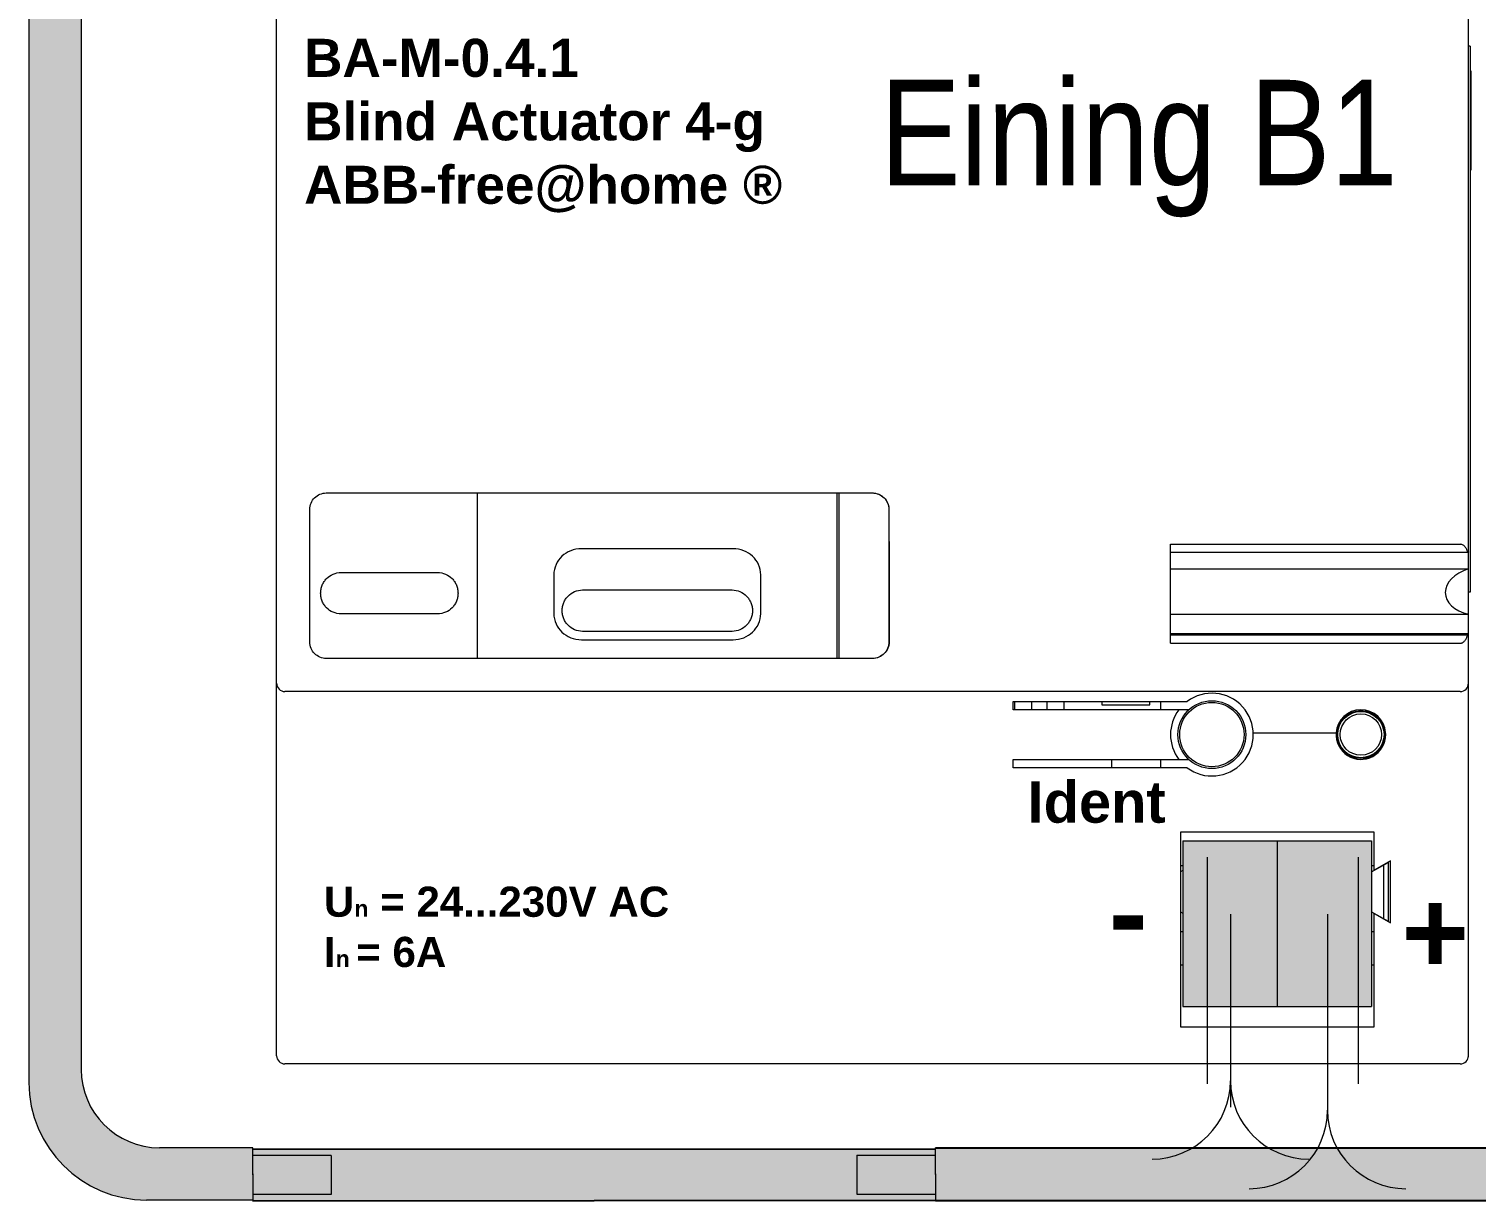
# Model space of a CAD drawing. Header units: millimetres. Extents: x -242231 to 419123, y -2399 to 525285.
# Drawn here: x -38751 to -37635, y 41137 to 42041 of the extents above; entities that cross this region are included whole.
import ezdxf

# ---------------------------------------------------------------- set-up
doc = ezdxf.new("R2010")
doc.units = ezdxf.units.MM
doc.layers.add('F-Einlinumynd', color=254, linetype='Continuous')
doc.layers.add('F-Toflumynd', color=254, linetype='Continuous')
doc.layers.add('R-635 Töfluteikning', color=7, linetype='Continuous', lineweight=15)
doc.layers.add('R-lagnir', color=7, linetype='Continuous', lineweight=25)
doc.styles.add('Greinamerkingar', font='ARIALN.TTF')
doc.styles.get("Standard").update_dxf_attribs({"font": 'arial.ttf'})

# ---------------------------------------------------------------- blocks, each defined once
blk = doc.blocks.new('ABB f@h BA-M-0.4.1 Gardínuliði')
at = {"lineweight": 0, "true_color": 0x000000}
h = blk.add_hatch(color=18, dxfattribs=at)
h.dxf.hatch_style = 1
h.paths.add_polyline_path([(54.75, -24.023), (60.45, -24.023), (60.45, -14.023), (54.75, -14.023)])
at = {"lineweight": 0}
h = blk.add_hatch(color=1, dxfattribs=at)
h.dxf.hatch_style = 1
h.paths.add_polyline_path([(66.15, -14.023), (60.45, -14.023), (60.45, -24.023), (66.15, -24.023)])
at = {"color": 7, "linetype": 'Continuous', "lineweight": 0}
for p, q in [((0, -27.003), (0, 61.997)), ((72, 3.432), (72, 61.997)), ((72.1, 33.997), (72, 33.997)), ((72.1, 33.997), (72.1, 0.997)), ((72.1, 32.497), (72.15, 32.497)), ((72.15, 32.497), (72.15, 26.497)), ((72.1, 26.497), (72.15, 26.497)), ((3, 6.997), (36.058, 6.997)), ((12.123, 6.997), (12.123, -3.003)), ((33.867, -3.003), (33.867, 6.997)), ((33.986, -3.003), (33.986, 6.997)), ((2, -2.003), (2, 5.997)), ((36.986, 5.997), (36.986, -2.003)), ((36.993, 6.068), (37, 2.097)), ((27.578, 3.63), (18.413, 3.63)), ((54, 3.896), (71.5, 3.896)), ((54, -2.084), (54, 3.896)), ((54, 3.417), (71.953, 3.417)), ((72, -1.523), (72, 3.432)), ((3.89, 2.19), (9.726, 2.19)), ((16.746, 2.058), (16.746, -0.299)), ((29.243, -0.299), (29.243, 2.058)), ((37, 2.097), (37, -2.003)), ((54, 2.412), (72, 2.412)), ((18.477, 1.136), (27.513, 1.136)), ((72.1, 0.997), (72, 0.997)), ((9.726, -0.31), (3.89, -0.31)), ((54, -0.331), (72, -0.331)), ((27.513, -1.365), (18.477, -1.365)), ((72, -1.523), (54, -1.523)), ((54, -1.566), (71.951, -1.566)), ((72, -27.003), (72, -1.523)), ((18.413, -1.87), (27.578, -1.87)), ((54, -2.084), (71.5, -2.084)), ((36, -3.003), (3, -3.003)), ((71.5, -5.003), (0.5, -5.003)), ((44.5, -5.603), (55, -5.603)), ((44.5, -6.103), (44.5, -5.603)), ((55.103, -6.103), (44.5, -6.103)), ((44.6, -6.103), (44.6, -5.603)), ((45.6, -5.603), (45.6, -6.103)), ((46.55, -6.103), (46.55, -5.603)), ((47.55, -5.603), (47.55, -6.103)), ((49.85, -5.603), (49.85, -5.803)), ((49.85, -5.803), (52.75, -5.803)), ((52.75, -5.803), (52.75, -5.603)), ((53.4, -5.603), (53.4, -6.103)), ((58.998, -7.503), (64.003, -7.503)), ((44.5, -9.103), (55.103, -9.103)), ((44.5, -9.603), (44.5, -9.103)), ((55, -9.603), (44.5, -9.603)), ((50.45, -9.603), (50.45, -9.103)), ((53.4, -9.103), (53.4, -9.603)), ((66.3, -13.503), (54.6, -13.503)), ((54.6, -13.503), (54.6, -25.253)), ((66.3, -15.803), (66.3, -13.503)), ((54.75, -14.023), (66.15, -14.023)), ((54.75, -14.023), (54.75, -24.023)), ((60.45, -14.023), (60.45, -24.023)), ((66.15, -14.023), (66.15, -24.023)), ((54.6, -15.503), (54.75, -15.503)), ((66.15, -15.901), (67.15, -15.323)), ((66.15, -15.503), (66.3, -15.503)), ((67.3, -15.226), (66.3, -15.803)), ((66.897, -18.732), (66.897, -15.469)), ((67.15, -15.323), (67.15, -18.878)), ((67.3, -18.981), (67.3, -15.226)), ((54.75, -15.817), (54.6, -15.903)), ((54.6, -18.303), (54.75, -18.39)), ((66.15, -18.301), (67.15, -18.878)), ((66.3, -18.403), (67.3, -18.981)), ((66.3, -25.253), (66.3, -18.403)), ((54.6, -19.503), (54.75, -19.503)), ((66.15, -19.503), (66.3, -19.503)), ((54.6, -21.503), (54.75, -21.503)), ((66.15, -21.503), (66.3, -21.503)), ((54.75, -24.023), (66.15, -24.023)), ((54.6, -25.253), (66.3, -25.253)), ((71.5, -27.503), (0.5, -27.503))]:
    blk.add_line(p, q, dxfattribs=at)
for centre, radius in [((56.5, -7.603), 2.05), ((56.5, -7.603), 1.943), ((65.5, -7.603), 1.45), ((65.5, -7.603), 1.4), ((65.5, -7.603), 1.25)]:
    blk.add_circle(centre, radius, dxfattribs=at)
for centre, radius, start, end in [((0.5, -4.503), 0.5, 180, 270), ((56.5, -7.603), 2.5, 233.1301, 126.8699), ((71.5, -4.503), 0.5, 270, 0), ((56.5, -7.603), 2.5, 143.1301, 216.8699), ((65.5, -7.603), 1.5, 4.49125, 176.17745), ((65.517, -7.602), 1.483, 3.14101, 4.49125), ((0.5, -27.003), 0.5, 180, 187.21198), ((0.5, -27.003), 0.5, 180, 270), ((71.5, -27.003), 0.5, 270, 0), ((71.5, -27.003), 0.5, 352.78796, 0), ((0.5, -27.003), 0.5, 262.78796, 270), ((71.5, -27.003), 0.5, 270, 277.21198)]:
    blk.add_arc(centre, radius, start, end, dxfattribs=at)
for centre, major_axis, ratio, start_param, end_param in [((72.933, 1.082), (2.331, 0.177), 0.639113, 1.933787, 4.252346), ((65.5, -7.603), (0, 1.5), 1, 1.504342, 4.712126), ((65.5, -7.603), (0, 1.5), 1, -1.571059, -1.515976)]:
    blk.add_ellipse(centre, major_axis=major_axis, ratio=ratio, start_param=start_param, end_param=end_param, dxfattribs=at)
for points, knots in [([(2, 5.997), (2, 6.129), (2.053, 6.392), (2.276, 6.72), (2.605, 6.944), (2.868, 6.997), (3, 6.997)], [0, 0, 0, 0, 0.253997, 0.5, 0.746003, 1, 1, 1, 1]), ([(35.986, 6.997), (36.118, 6.997), (36.381, 6.944), (36.71, 6.72), (36.933, 6.392), (36.986, 6.129), (36.986, 5.997)], [0, 0, 0, 0, 0.253997, 0.5, 0.746003, 1, 1, 1, 1]), ([(36.058, 6.997), (36.177, 6.994), (36.415, 6.932), (36.8, 6.65), (36.974, 6.301), (36.993, 6.068)], [0, 0, 0, 0, 0.251268, 0.50376, 1, 1, 1, 1]), ([(18.413, 3.63), (18.193, 3.63), (17.758, 3.549), (17.211, 3.202), (16.836, 2.685), (16.746, 2.267), (16.746, 2.058)], [0, 0, 0, 0, 0.2612, 0.509575, 0.752559, 1, 1, 1, 1]), ([(29.243, 2.058), (29.243, 2.267), (29.154, 2.685), (28.779, 3.202), (28.232, 3.549), (27.798, 3.63), (27.578, 3.63)], [0, 0, 0, 0, 0.24746, 0.490406, 0.738737, 1, 1, 1, 1]), ([(71.953, 3.417), (71.938, 3.47), (71.9, 3.576), (71.829, 3.699), (71.752, 3.786), (71.682, 3.844), (71.596, 3.885), (71.532, 3.896), (71.5, 3.896)], [0, 0, 0, 0, 0.235261, 0.476048, 0.600396, 0.728711, 0.86214, 1, 1, 1, 1]), ([(72, 3.432), (72, 3.43), (71.997, 3.428), (71.993, 3.426), (71.985, 3.423), (71.972, 3.42), (71.96, 3.418), (71.953, 3.417)], [0, 0, 0, 0, 0.096051, 0.178846, 0.288345, 0.589601, 1, 1, 1, 1]), ([(3.89, -0.31), (3.727, -0.31), (3.402, -0.244), (3.063, -0.01), (2.862, 0.238), (2.747, 0.452), (2.687, 0.649), (2.663, 0.813), (2.656, 0.941), (2.663, 1.068), (2.687, 1.232), (2.747, 1.429), (2.862, 1.643), (3.063, 1.891), (3.402, 2.124), (3.727, 2.19), (3.89, 2.19)], [0, 0, 0, 0, 0.126013, 0.248181, 0.309587, 0.371605, 0.434797, 0.467118, 0.500068, 0.533016, 0.56533, 0.6285, 0.690489, 0.751866, 0.873993, 1, 1, 1, 1]), ([(9.726, 2.19), (9.889, 2.19), (10.214, 2.124), (10.552, 1.891), (10.753, 1.643), (10.868, 1.429), (10.928, 1.232), (10.953, 1.068), (10.959, 0.941), (10.953, 0.813), (10.928, 0.649), (10.868, 0.452), (10.753, 0.238), (10.552, -0.01), (10.214, -0.244), (9.889, -0.31), (9.726, -0.31)], [0, 0, 0, 0, 0.125934, 0.248068, 0.309461, 0.371468, 0.434655, 0.466977, 0.499932, 0.53289, 0.565218, 0.628427, 0.690463, 0.751886, 0.874059, 1, 1, 1, 1]), ([(18.477, -1.365), (18.314, -1.365), (17.989, -1.299), (17.65, -1.065), (17.449, -0.817), (17.334, -0.603), (17.274, -0.406), (17.25, -0.241), (17.243, -0.114), (17.25, 0.013), (17.274, 0.178), (17.334, 0.374), (17.449, 0.588), (17.65, 0.836), (17.989, 1.07), (18.314, 1.136), (18.477, 1.136)], [0, 0, 0, 0, 0.126013, 0.248181, 0.309587, 0.371605, 0.434797, 0.467118, 0.500068, 0.533016, 0.56533, 0.6285, 0.690489, 0.751866, 0.873993, 1, 1, 1, 1]), ([(27.513, 1.136), (27.676, 1.136), (28.001, 1.07), (28.339, 0.836), (28.54, 0.588), (28.655, 0.374), (28.715, 0.178), (28.74, 0.013), (28.746, -0.114), (28.74, -0.241), (28.715, -0.406), (28.655, -0.603), (28.54, -0.817), (28.339, -1.065), (28.001, -1.299), (27.676, -1.365), (27.513, -1.365)], [0, 0, 0, 0, 0.125934, 0.248068, 0.309461, 0.371468, 0.434655, 0.466977, 0.499932, 0.53289, 0.565218, 0.628427, 0.690463, 0.751886, 0.874059, 1, 1, 1, 1]), ([(16.746, -0.299), (16.746, -0.507), (16.836, -0.926), (17.211, -1.442), (17.758, -1.789), (18.193, -1.87), (18.413, -1.87)], [0, 0, 0, 0, 0.247455, 0.490436, 0.738803, 1, 1, 1, 1]), ([(27.578, -1.87), (27.798, -1.87), (28.232, -1.789), (28.779, -1.442), (29.154, -0.926), (29.243, -0.507), (29.243, -0.299)], [0, 0, 0, 0, 0.26126, 0.509583, 0.752526, 1, 1, 1, 1]), ([(71.5, -2.084), (71.516, -2.084), (71.548, -2.081), (71.61, -2.065), (71.68, -2.027), (71.751, -1.965), (71.808, -1.894), (71.856, -1.816), (71.908, -1.709), (71.936, -1.624), (71.951, -1.566)], [0, 0, 0, 0, 0.065992, 0.131607, 0.260625, 0.38717, 0.511785, 0.635043, 0.757354, 1, 1, 1, 1]), ([(71.951, -1.566), (71.958, -1.565), (71.97, -1.563), (71.984, -1.56), (71.993, -1.557), (71.997, -1.555), (72, -1.553), (72, -1.551)], [0, 0, 0, 0, 0.411037, 0.712728, 0.82228, 0.90496, 1, 1, 1, 1]), ([(3, -3.003), (2.868, -3.003), (2.606, -2.95), (2.277, -2.727), (2.054, -2.399), (2, -2.135), (2, -2.003)], [0, 0, 0, 0, 0.253422, 0.499572, 0.74587, 1, 1, 1, 1]), ([(36.986, -2.003), (36.986, -2.135), (36.933, -2.398), (36.71, -2.727), (36.381, -2.95), (36.118, -3.003), (35.986, -3.003)], [0, 0, 0, 0, 0.253997, 0.5, 0.746003, 1, 1, 1, 1]), ([(37, -2.003), (37, -2.135), (36.946, -2.397), (36.722, -2.725), (36.394, -2.949), (36.131, -3.003), (36, -3.003)], [0, 0, 0, 0, 0.253165, 0.5, 0.746835, 1, 1, 1, 1])]:
    blk.add_open_spline(points, degree=3, knots=knots, dxfattribs=at)
at = {"lineweight": 0, "insert": (1.656, 34.434), "char_height": 2.3, "attachment_point": 1}
blk.add_mtext_dynamic_manual_height_columns('{\\fArial|b1|i0|c0|p34;BA-M-0.4.1\\PBlind Actuator 4-g\\P\\pxsm1;ABB-free@home ®}', width=48.88398, gutter_width=0, heights=[11.492], dxfattribs=at)
at = {"lineweight": 0, "width": 35.21839, "attachment_point": 1}
for s, insert, char_height in [('{\\fArial|b1|i0|c0|p34;Ident}', (45.367, -10.426), 2.5), ('{\\fArial|b1|i0|c0|p34;U\\H0.54918x;n\\H1.8209x; = 24...230V AC\\PI\\H0.54918x;n \\H1.8209x;= 6A}', (2.856, -16.787), 1.8209), ('{\\fArial|b1|i0|c0|p34;+}', (67.952, -17.034), 5), ('{\\fArial|b1|i0|c0|p34;-}', (50.283, -15.84), 5)]:
    blk.add_mtext(s, dxfattribs=dict(at, insert=insert, char_height=char_height))

msp = doc.modelspace()

# ---------------------------------------------------------------- hatches: boundary and pattern name
at = {"layer": 'R-635 Töfluteikning'}
h = msp.add_hatch(color=3, dxfattribs=at)
h.dxf.hatch_style = 1
h.paths.add_polyline_path([(-38650.207, 41177.911), (-38578.351, 41177.911), (-38578.351, 41157.755), (-38578.351, 41137.599), (-38660.285, 41137.599, -0.41421356), (-38750.987, 41228.301), (-38750.987, 42659.376, -0.41421356), (-38660.285, 42750.078), (-38578.351, 42750.078), (-38578.351, 42729.922), (-38578.351, 42709.766), (-38650.207, 42709.766, 0.41421356), (-38710.675, 42649.298), (-38710.675, 41238.379, 0.41421356)])
h = msp.add_hatch(color=3, dxfattribs=at)
h.dxf.hatch_style = 1
h.paths.add_polyline_path([(-34578.484, 41136.935), (-34578.484, 41157.091), (-34577.698, 41177.246), (-38051.788, 41177.246), (-38051.788, 41157.091), (-38051.788, 41136.935)])
at = {"layer": 'R-lagnir', "true_color": 0x58ba48}
h = msp.add_hatch(color=85, dxfattribs=at)
h.set_gradient(color1=(0, 255, 0), color2=(0, 255, 0), tint=1)
h.paths.add_polyline_path([(-38578.351, 41177.122), (-38578.351, 41172.083), (-38517.883, 41172.083), (-38517.883, 41141.849), (-38578.351, 41141.849), (-38578.351, 41136.81), (-38051.788, 41137.161), (-38051.788, 41142.065), (-38112.256, 41142.065), (-38112.256, 41172.299), (-38051.788, 41172.299), (-38051.788, 41176.809)])
h.paths.add_polyline_path([(-38578.351, 41172.083), (-38578.351, 41156.966), (-38578.351, 41141.849), (-38517.883, 41141.849), (-38517.883, 41172.083)], flags=17)
h.paths.add_polyline_path([(-38051.788, 41142.065), (-38051.788, 41157.182), (-38051.788, 41172.299), (-38112.256, 41172.299), (-38112.256, 41142.065)], flags=17)

# ---------------------------------------------------------------- linework, layer by layer
at = {"layer": 'R-635 Töfluteikning', "color": 3}
for p, q in [((-38750.987, 42659.376), (-38750.987, 41228.301)), ((-38710.675, 42649.298), (-38710.675, 41238.378)), ((-37824.109, 41358.157), (-37824.109, 41229.64)), ((-37824.109, 41357.811), (-37824.109, 41209.138)), ((-38578.351, 41177.911), (-38650.207, 41177.911)), ((-38578.351, 41157.755), (-38578.351, 41177.911)), ((-38578.351, 41156.966), (-38578.351, 41177.122)), ((-38051.788, 41157.755), (-38051.788, 41177.911)), ((-35575.11, 41177.911), (-38051.788, 41177.911)), ((-38051.788, 41157.182), (-38051.788, 41177.338)), ((-34577.698, 41177.246), (-38051.788, 41177.246)), ((-38578.351, 41157.755), (-38578.351, 41137.599)), ((-38578.351, 41156.966), (-38578.351, 41136.81)), ((-38051.788, 41157.755), (-38051.788, 41137.599)), ((-38051.788, 41157.182), (-38051.788, 41137.026)), ((-38578.351, 41137.599), (-38660.285, 41137.599)), ((-38051.788, 41137.599), (-35575.11, 41137.599)), ((-38051.788, 41136.935), (-34578.581, 41136.935))]:
    msp.add_line(p, q, dxfattribs=at)
at = {"layer": 'R-635 Töfluteikning', "color": 36}
msp.add_line((-37842.194, 41402.154), (-37842.194, 41227.126), dxfattribs=at)
at = {"layer": 'R-635 Töfluteikning', "color": 5}
msp.add_line((-37725.596, 41402.154), (-37725.596, 41227.126), dxfattribs=at)
at = {"layer": 'R-635 Töfluteikning', "color": 1}
msp.add_line((-37749.295, 41358.157), (-37749.295, 41206.807), dxfattribs=at)
at = {"layer": 'R-635 Töfluteikning'}
for p, q in [((-38517.883, 41172.083), (-38578.351, 41172.083)), ((-38517.883, 41172.083), (-38517.883, 41141.849)), ((-38112.256, 41172.299), (-38112.256, 41142.065)), ((-38112.256, 41172.299), (-38051.788, 41172.299)), ((-38517.883, 41141.849), (-38578.351, 41141.849)), ((-38112.256, 41142.065), (-38051.788, 41142.065))]:
    msp.add_line(p, q, dxfattribs=at)
at = {"layer": 'R-635 Töfluteikning', "color": 3}
for centre, radius, start, end in [((-38650.207, 41238.379), 60.468, 180, 270), ((-38660.285, 41228.301), 90.702, 180, 270), ((-37884.577, 41229.64), 60.468, 270, 0), ((-37763.641, 41229.64), 60.468, 180, 270)]:
    msp.add_arc(centre, radius, start, end, dxfattribs=at)
at = {"layer": 'R-635 Töfluteikning', "color": 1}
for centre, start, end in [((-37809.763, 41206.807), 270, 0), ((-37688.827, 41206.807), 180, 270)]:
    msp.add_arc(centre, 60.468, start, end, dxfattribs=at)
at = {"layer": 'R-lagnir', "color": 85, "true_color": 0x58ba48}
for p, q in [((-38578.351, 41177.122), (-38051.788, 41176.809)), ((-38051.788, 41137.161), (-38578.351, 41136.81))]:
    msp.add_line(p, q, dxfattribs=at)

# ---------------------------------------------------------------- block references
at = {"layer": 'F-Toflumynd', "xscale": 12.76901968194717, "yscale": 12.76901968194717, "zscale": 12.76901968194717}
msp.add_blockref('ABB f@h BA-M-0.4.1 Gardínuliði', (-38559.908, 41593.75), dxfattribs=at)

# ---------------------------------------------------------------- texts
at = {"layer": 'F-Einlinumynd', "style": 'Greinamerkingar'}
msp.add_text('Eining B1', height=81.4282, dxfattribs=at).set_placement((-38094.455, 41920.374))

doc.saveas('drawing.dxf')
